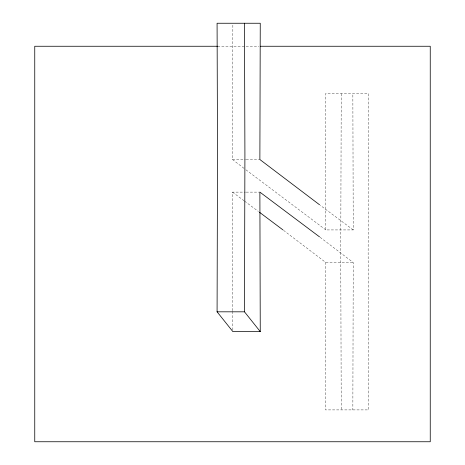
<?xml version="1.0" encoding="UTF-8"?>
<svg xmlns="http://www.w3.org/2000/svg" width="465" height="465" viewBox="0 0 465 465"><rect width="100%" height="100%" fill="white"/><g stroke="black" fill="none" stroke-linecap="round" stroke-linejoin="round"><path stroke-width="0.35" stroke-dasharray="2.33 1.74" d="M244.009 168.353L232.477 159.53L232.855 24.692M283.516 230.326L325.831 262.522L325.454 409.898L368.629 409.898L368.146 252.361L368.629 93.651L325.454 93.651L325.831 229.925L353.231 229.925L352.854 93.651M320.118 237.313L353.231 262.522L352.854 409.898M341.229 93.651L340.746 252.361L341.229 409.898M217.626 46.256L258.988 46.256M232.477 159.53L245.456 159.53M246.177 159.53L259.877 159.53M232.75 310.707L232.477 192.121L245.456 192.121M246.177 192.121L259.877 192.121M325.831 262.522L353.231 262.522M353.231 229.925L320.158 205.222M325.831 229.925L244.584 168.795M232.477 192.121L244.044 200.735M244.619 201.165L258.377 211.441M232.756 311.422L232.849 330.15"/><path stroke-width="0.7" d="M319.542 236.877L259.877 192.121L260.255 331.592L232.855 331.592L217.079 311.817L217.515 154.496L217.079 23.25L260.255 23.25L259.877 159.53L319.577 204.792M260.255 331.592L244.48 311.817L244.916 154.496L244.48 23.25M217.626 46.256L34.753 46.256L34.753 441.75L430.247 441.75L430.247 46.256L260.441 46.256M217.079 311.817L244.48 311.817M259.517 212.296L282.941 229.884"/></g></svg>
